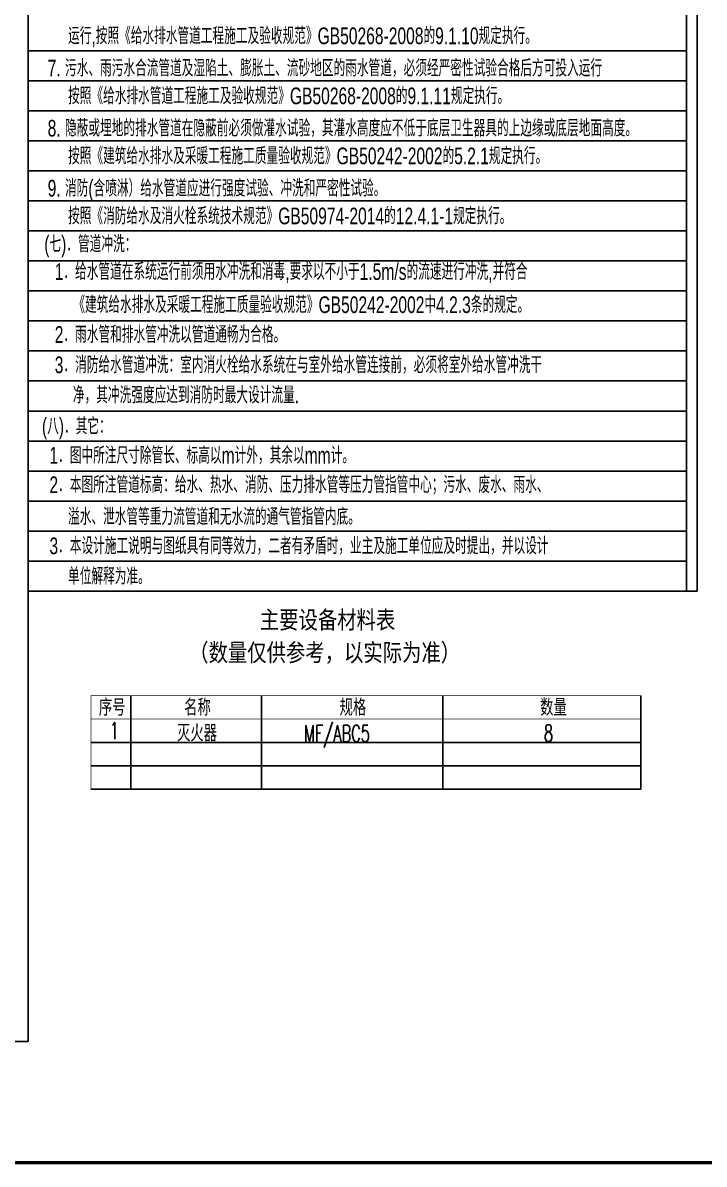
# Model space of a CAD drawing. Extents: x 1885024 to 3176456, y 18406040 to 18858640.
# Drawn here: x 2448894 to 2469319, y 18714288 to 18748503 of the extents above; entities that cross this region are included whole.
import ezdxf

# ---------------------------------------------------------------- set-up
doc = ezdxf.new("R2010")
doc.units = 0
doc.header["$LTSCALE"] = 1000
doc.header["$MEASUREMENT"] = 0
for name, color, linetype in [('JZ_0', 7, 'Continuous'), ('JZ_TEXT', 42, 'Continuous'), ('TK', 4, 'Continuous'), ('TWT_TAB', 7, 'Continuous')]:
    doc.layers.add(name, color=color, linetype=linetype)
doc.styles.add('-宋体', font='', dxfattribs={"width": 0.8})
doc.styles.add('_TWT_SHEET', font='SIMPLEX', dxfattribs={"width": 0.8, "height": 3.5, "bigfont": 'HZTXT'})
doc.styles.add('gps_hz', font='hztxt_e.shx', dxfattribs={"width": 0.7, "bigfont": 'hztxt.shx'})
doc.styles.get('-宋体').set_extended_font_data('SimSun')

# ---------------------------------------------------------------- blocks, each defined once
blk = doc.blocks.new('GeYuanFrame_33772725', base_point=(20.09, 4.53))
at = {"layer": 'TK', "const_width": 1}
blk.add_lwpolyline([(45.09, 588.53), (851.09, 588.53), (851.09, 14.53), (45.09, 14.53)], close=True, dxfattribs=at)

msp = doc.modelspace()

# ---------------------------------------------------------------- linework, layer by layer
at = {"layer": 'JZ_0', "color": 8}
for p, q in [((2449055.1, 18717965.8), (2449055.1, 18769265.8)), ((2468785.1, 18731465.8), (2468785.1, 18769265.8)), ((2469107, 18731465.8), (2469107, 18769265.8)), ((2449055.1, 18747665.8), (2468785.1, 18747665.8)), ((2449055.1, 18746765.8), (2468785.1, 18746765.8)), ((2449055.1, 18745865.8), (2468785.1, 18745865.8)), ((2449055.1, 18744965.8), (2468785.1, 18744965.8)), ((2449055.1, 18744065.8), (2468785.1, 18744065.8)), ((2449055.1, 18743165.8), (2468785.1, 18743165.8)), ((2449055.1, 18742265.8), (2468785.1, 18742265.8)), ((2449055.1, 18741365.8), (2468785.1, 18741365.8)), ((2449055.1, 18740465.8), (2468785.1, 18740465.8)), ((2449055.1, 18739565.8), (2468785.1, 18739565.8)), ((2449055.1, 18738665.8), (2468785.1, 18738665.8)), ((2449055.1, 18737765.8), (2468785.1, 18737765.8)), ((2449055.1, 18736865.8), (2468785.1, 18736865.8)), ((2449055.1, 18735965.8), (2468785.1, 18735965.8)), ((2449055.1, 18735065.8), (2468785.1, 18735065.8)), ((2449055.1, 18734165.8), (2468785.1, 18734165.8)), ((2449055.1, 18733265.8), (2468785.1, 18733265.8)), ((2449055.1, 18732365.8), (2468785.1, 18732365.8)), ((2449055.1, 18731465.8), (2469107, 18731465.8)), ((2429003.2, 18717965.8), (2449055.1, 18717965.8))]:
    msp.add_line(p, q, dxfattribs=at)
at = {"layer": 'TWT_TAB', "const_width": 20}
msp.add_lwpolyline([(2450935.1, 18725528.8), (2467421, 18725528.8), (2467421, 18728328.8), (2450935.1, 18728328.8)], close=True, dxfattribs=at)
at = {"layer": 'TWT_TAB'}
for points in [[(2452135.1, 18728328.8), (2452135.1, 18725528.8)], [(2456047.2, 18728328.8), (2456047.2, 18725528.8)], [(2461486.4, 18728328.8), (2461486.4, 18725528.8)], [(2467421, 18728328.8), (2467421, 18725528.8)], [(2450935.1, 18726928.8), (2467421, 18726928.8)], [(2450935.1, 18726228.8), (2467421, 18726228.8)], [(2450935.1, 18725528.8), (2467421, 18725528.8)]]:
    msp.add_lwpolyline(points, dxfattribs=at)
at = {"layer": 'TWT_TAB', "const_width": 20}
msp.add_lwpolyline([(2450935.1, 18727628.8), (2467421, 18727628.8)], dxfattribs=at)

# ---------------------------------------------------------------- block references
at = {"xscale": 100, "yscale": 100, "zscale": 100}
msp.add_blockref('GeYuanFrame_33772725', (2406129.3, 18713338.2), dxfattribs=at)

# ---------------------------------------------------------------- texts
at = {"layer": 'JZ_TEXT', "style": 'gps_hz', "width": 0.7}
for s, p in [('运行,按照《给水排水管道工程施工及验收规范》GB50268-2008的9.1.10规定执行。', (2450250, 18747862.7)), ('7. 污水、雨污水合流管道及湿陷土、膨胀土、流砂地区的雨水管道，必须经严密性试验合格后方可投入运行', (2449638.2, 18746894.4)), ('按照《给水排水管道工程施工及验收规范》GB50268-2008的9.1.11规定执行。', (2450250, 18746062.7)), ('8. 隐蔽或埋地的排水管道在隐蔽前必须做灌水试验，其灌水高度应不低于底层卫生器具的上边缘或底层地面高度。', (2449638.2, 18745094.4)), ('按照《建筑给水排水及采暖工程施工质量验收规范》GB50242-2002的5.2.1规定执行。', (2450250, 18744262.7)), ('9. 消防(含喷淋）给水管道应进行强度试验、冲洗和严密性试验。', (2449638.2, 18743294.4)), ('按照《消防给水及消火栓系统技术规范》GB50974-2014的12.4.1-1规定执行。', (2450250, 18742462.7)), ('  (七)．管道冲洗：', (2449276.9, 18741621.8)), ('1．给水管道在系统运行前须用水冲洗和消毒,要求以不小于1.5m/s的流速进行冲洗,并符合', (2449850.5, 18740795.8)), ('《建筑给水排水及采暖工程施工质量验收规范》GB50242-2002中4.2.3条的规定。', (2450408.3, 18739802.5)), ('2．雨水管和排水管冲洗以管道通畅为合格。', (2449850.5, 18738908.6)), ('3．消防给水管道冲洗：室内消火栓给水系统在与室外给水管连接前，必须将室外给水管冲洗干', (2449850.5, 18738000.3)), ('净，其冲洗强度应达到消防时最大设计流量.', (2450394.4, 18737095)), ('(八)．其它：', (2449468, 18736163.7)), ('1．图中所注尺寸除管长、标高以m计外，其余以mm计。', (2449692.1, 18735285.2)), ('2．本图所注管道标高：给水、热水、消防、压力排水管等压力管指管中心；污水、废水、雨水、', (2449692.1, 18734407)), ('溢水、泄水管等重力流管道和无水流的通气管指管内底。', (2450250, 18733448.6)), ('3．本设计施工说明与图纸具有同等效力，二者有矛盾时，业主及施工单位应及时提出，并以设计', (2449692.1, 18732573.9)), ('单位解释为准。', (2450250, 18731663.8))]:
    msp.add_text(s, height=500, dxfattribs=at).set_placement(p)
at = {"layer": 'TWT_TAB'}
for s, height, style, width, p in [('主要设备材料表', 531.65, '-宋体', 0.8, (2455998.4, 18730341.2)), ('（数量仅供参考，以实际为准）', 531.646, '-宋体', 0.8, (2453881.3, 18729361.2)), ('序号', 500, '_TWT_SHEET', 0.8, (2451174.4, 18727728.8)), ('名称', 500, '_TWT_SHEET', 0.8, (2453730.5, 18727728.8)), ('规格', 500, '_TWT_SHEET', 0.8, (2458388.9, 18727728.8)), ('数量', 500, '_TWT_SHEET', 0.8, (2464401.6, 18727728.8)), ('1', 500, '_TWT_SHEET', 0.64, (2451497, 18727028.8)), ('灭火器', 500, '_TWT_SHEET', 0.8, (2453516.3, 18726959.9)), ('MF/ABC5', 500, '_TWT_SHEET', 0.64, (2457325.2, 18726950.4)), ('8', 500, '_TWT_SHEET', 0.64, (2464514.2, 18726959.9))]:
    msp.add_text(s, height=height, dxfattribs=dict(at, style=style, width=width)).set_placement(p)

doc.saveas('drawing.dxf')
